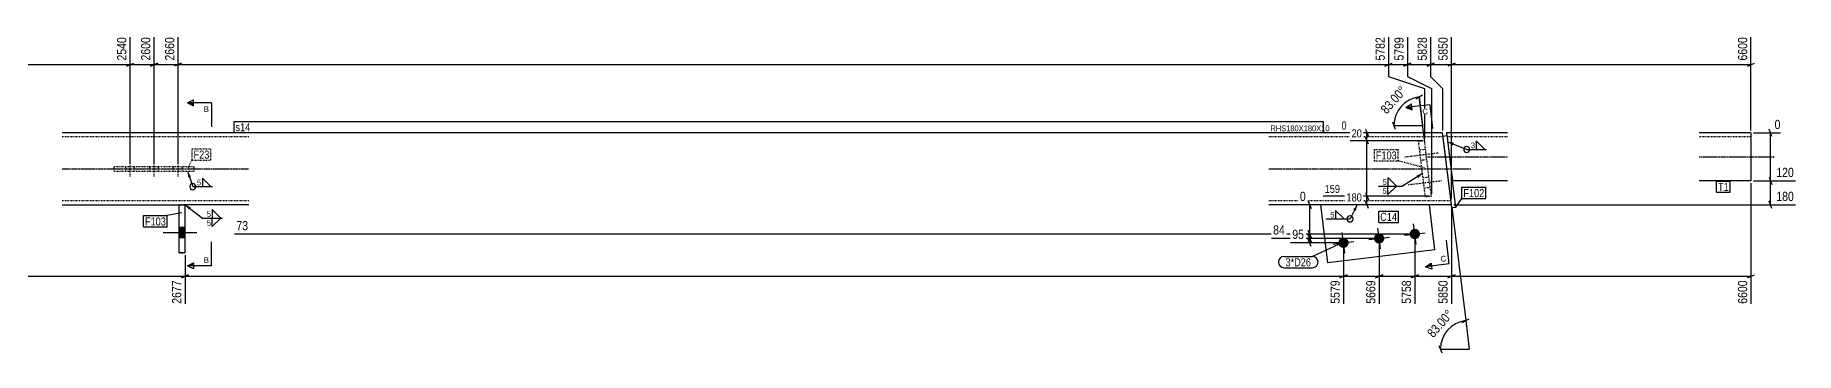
# Model space of a CAD drawing. Header units: millimetres. Extents: x 26 to 49553, y 9 to 1572.
# Drawn here: x 45143 to 49553, y 14 to 809 of the extents above; entities that cross this region are included whole.
import ezdxf

# ---------------------------------------------------------------- set-up
doc = ezdxf.new("R2010")
doc.units = ezdxf.units.MM
doc.linetypes.add('DXK_LINE_DOT2', pattern=[3.9198, 1.9599, -1.9599])
doc.linetypes.add('DXK_LINE_DOT3', pattern=[5.9187, 2.979, -0.9799, 0.9799, -0.9799])
for name, color, linetype in [('MÅLSÆTNING', 7, 'Continuous'), ('STÅL', 7, 'Continuous'), ('TEKST', 7, 'Continuous')]:
    doc.layers.add(name, color=color, linetype=linetype)
doc.styles.add('Arial', font='ARIAL.TTF', dxfattribs={"height": 0.2})
doc.styles.add('Arial Narrow', font='ARIALN.TTF', dxfattribs={"height": 0.2})

msp = doc.modelspace()

# ---------------------------------------------------------------- hatches: boundary and pattern name
at = {"layer": 'STÅL', "linetype": 'Continuous'}
for points in [[(45502.9, 327.7), (45502.9, 301.7), (45517.9, 301.7), (45517.9, 327.7)], [(45502.9, 327.7), (45502.9, 301.7), (45517.9, 301.7), (45517.9, 327.7)], [(48507.4, 313.5, -1), (48510.6, 287.7, -1)], [(48596.8, 324.5, -1), (48599.9, 298.7, -1)], [(48418.1, 302.6, -1), (48421.3, 276.8, -1)]]:
    msp.add_hatch(color=96, dxfattribs=at).paths.add_polyline_path(points)
at = {"layer": 'TEKST', "linetype": 'Continuous'}
for color, points in [(30, [(45538.9, 639.6), (45538.9, 632.1), (45523.9, 639.6)]), (3, [(48693.4, 533.3), (48680.9, 542.4), (48696.2, 540.3)]), (3, [(48602.9, 458), (48617.6, 462.8), (48606.8, 451.7)]), (3, [(45527.6, 372.7), (45517.9, 384.7), (45532.1, 378.6)]), (30, [(45538.9, 239.2), (45538.9, 231.7), (45523.9, 231.7)])]:
    msp.add_hatch(color=color, dxfattribs=at).paths.add_polyline_path(points)

# ---------------------------------------------------------------- linework, layer by layer
at = {"layer": 'MÅLSÆTNING', "color": 7, "linetype": 'Continuous'}
for p, q in [((45380.4, 490), (45380.4, 804.2)), ((45440.4, 490), (45440.4, 804.2)), ((45500.4, 490), (45500.4, 804.2)), ((45500.4, 490), (45500.4, 804.2)), ((48532.6, 804.2), (48532.6, 705.5)), ((48638, 804.2), (48638, 705.5)), ((48690.1, 398.8), (48690.1, 804.2)), ((48690.1, 398.8), (48690.1, 804.2)), ((49440.4, 570.7), (49440.4, 804.2)), ((45371.4, 731.9), (45389.4, 739.1)), ((45431.4, 731.9), (45449.4, 739.1)), ((45440.4, 735.5), (45500.4, 735.5)), ((45509.4, 739.1), (45491.4, 731.9)), ((45509.4, 739.1), (45491.4, 731.9)), ((45500.4, 735.5), (48532.6, 735.5)), ((48523.6, 731.9), (48541.6, 739.1)), ((48570.7, 731.9), (48588.7, 739.1)), ((48629, 731.9), (48647, 739.1)), ((48638, 735.5), (48690.1, 735.5)), ((48699.1, 739.1), (48681.1, 731.9)), ((48699.1, 739.1), (48681.1, 731.9)), ((48690.1, 735.5), (49440.4, 735.5)), ((49431.4, 731.9), (49449.4, 739.1)), ((48532.6, 705.5), (48622.6, 675.5)), ((48622.6, 675.5), (48622.6, 551.1)), ((48622.6, 675.5), (48622.6, 551.1)), ((48638, 705.5), (48668, 675.5)), ((48638, 705.5), (48668, 675.5)), ((48639.7, 675.5), (48639.7, 412.1)), ((48639.7, 675.5), (48639.7, 412.1)), ((48668, 675.5), (48668, 570.7)), ((48668, 675.5), (48668, 570.7)), ((48600.6, 650.1), (48617.6, 659.5)), ((48623.2, 539.8), (48609.1, 654.8)), ((48609.1, 654.8), (48617.9, 583.3)), ((48474.8, 573.7), (48482, 555.7)), ((48542.3, 592.3), (48549.5, 574.3)), ((48545.9, 583.3), (48617.9, 583.3)), ((49492.9, 555.7), (49485.7, 573.7)), ((48527.8, 564.7), (48414.6, 564.7)), ((48616.6, 545.1), (48436.1, 545.1)), ((48616.6, 545.1), (48436.1, 545.1)), ((48482, 536.1), (48474.8, 554.1)), ((48482, 536.1), (48474.8, 554.1)), ((48478.4, 545.1), (48478.4, 564.7)), ((48478.4, 406.1), (48478.4, 545.1)), ((49446.4, 564.7), (49514.2, 564.7)), ((49489.3, 444.7), (49489.3, 564.7)), ((49446.4, 444.7), (49552.2, 444.7)), ((49446.4, 444.7), (49552.2, 444.7)), ((49485.7, 453.7), (49492.9, 435.7)), ((49485.7, 453.7), (49492.9, 435.7)), ((49489.3, 384.7), (49489.3, 444.7)), ((48633.7, 406.1), (48368.7, 406.1)), ((48633.7, 406.1), (48368.7, 406.1)), ((48474.8, 415.1), (48482, 397.1)), ((48474.8, 415.1), (48482, 397.1)), ((48478.4, 384.7), (48478.4, 406.1)), ((49440.4, 438.7), (49440.4, 137)), ((48355.2, 384.7), (48310.4, 384.7)), ((48331.6, 393.7), (48338.8, 375.7)), ((48335.2, 311.6), (48335.2, 384.7)), ((48527.8, 384.7), (48423.3, 384.7)), ((48482, 375.7), (48474.8, 393.7)), ((48690.9, 378.7), (48725.7, 94.9)), ((48696.1, 384.7), (49552.2, 384.7)), ((49492.9, 375.7), (49485.7, 393.7)), ((48592.3, 311.6), (45642.2, 311.6)), ((48592.3, 311.6), (45642.2, 311.6)), ((48338.8, 302.6), (48331.6, 320.6)), ((48331.6, 320.6), (48338.8, 302.6)), ((48338.8, 291.6), (48331.6, 309.6)), ((48331.6, 309.6), (48338.8, 291.6)), ((48335.2, 300.6), (48335.2, 311.6)), ((48503, 300.6), (48239.1, 300.6)), ((48503, 300.6), (48239.1, 300.6)), ((48413.7, 289.7), (48287.1, 289.7)), ((48338.8, 280.7), (48331.6, 298.7)), ((48335.2, 289.7), (48335.2, 300.6)), ((48419.7, 283.7), (48419.7, 137)), ((48509, 294.6), (48509, 137)), ((45517.9, 258.7), (45517.9, 137)), ((45517.9, 258.7), (45517.9, 137)), ((44690.4, 205.7), (45517.9, 205.7)), ((45526.9, 209.3), (45508.9, 202.1)), ((45508.9, 202.1), (45526.9, 209.3)), ((45517.9, 205.7), (48419.7, 205.7)), ((48410.7, 202.1), (48428.7, 209.3)), ((48500, 202.1), (48518, 209.3)), ((48607.3, 209.3), (48589.3, 202.1)), ((48589.3, 202.1), (48607.3, 209.3)), ((48598.3, 205.7), (48690.1, 205.7)), ((48699.1, 209.3), (48681.1, 202.1)), ((48681.1, 202.1), (48699.1, 209.3)), ((48690.1, 205.7), (49440.4, 205.7)), ((49431.4, 202.1), (49449.4, 209.3)), ((48717.2, 90.2), (48734.2, 99.5)), ((48725.7, 94.9), (48734.5, 23.4)), ((48658.9, 32.4), (48666.1, 14.4)), ((48662.5, 23.4), (48734.5, 23.4))]:
    msp.add_line(p, q, dxfattribs=at)
for centre in [(48617.9, 583.3), (48734.5, 23.4)]:
    msp.add_arc(centre, 72, 97, 180, dxfattribs=at)
at = {"layer": 'STÅL', "color": 2, "linetype": 'Continuous'}
for p, q in [((45677.9, 564.7), (45210.4, 564.7)), ((48668, 564.7), (48232.7, 564.7)), ((48689.3, 391.9), (48668, 564.7)), ((48669, 556.7), (48678.9, 558)), ((48830.9, 564.7), (48678.1, 564.7)), ((48678.1, 564.7), (48692.9, 444.7)), ((49440.4, 564.7), (49310.4, 564.7)), ((49440.4, 564.7), (49440.4, 444.7)), ((48830.9, 444.7), (48692.9, 444.7)), ((48700.9, 379), (48692.9, 444.7)), ((49440.4, 444.7), (49310.4, 444.7)), ((45210.4, 384.7), (45502.9, 384.7)), ((45502.9, 264.7), (45502.9, 384.7)), ((45502.9, 384.7), (45517.9, 384.7)), ((45517.9, 264.7), (45517.9, 384.7)), ((45677.9, 384.7), (45517.9, 384.7)), ((48690.1, 384.7), (48232.7, 384.7)), ((48380.5, 239.5), (48362.7, 384.7)), ((48648.5, 272.4), (48634.7, 384.7)), ((48691, 377.7), (48689.3, 391.9)), ((48691, 377.7), (48700.9, 379)), ((45517.9, 264.7), (45502.9, 264.7)), ((48648.5, 272.4), (48380.5, 239.5))]:
    msp.add_line(p, q, dxfattribs=at)
at = {"layer": 'STÅL', "color": 7, "linetype": 'DXK_LINE_DOT2'}
for p, q in [((45677.9, 554.7), (45210.4, 554.7)), ((48669.3, 554.7), (48232.7, 554.7)), ((48622.6, 545.1), (48607.7, 543.2)), ((48624.8, 404.3), (48607.7, 543.2)), ((48639.7, 406.1), (48622.6, 545.1)), ((48689.3, 391.9), (48669, 556.7)), ((48678.9, 558), (48692.9, 444.7)), ((48830.9, 554.7), (48679.3, 554.7)), ((49440.4, 554.7), (49310.4, 554.7)), ((45340.4, 468.7), (45340.4, 480.7)), ((45340.4, 480.7), (45540.4, 480.7)), ((45340.4, 468.7), (45540.4, 468.7)), ((45540.4, 468.7), (45540.4, 480.7)), ((48639.7, 406.1), (48624.8, 404.3)), ((45677.9, 394.7), (45210.4, 394.7)), ((45517.9, 384.7), (45502.9, 384.7)), ((48688.9, 394.7), (48232.7, 394.7)), ((48634.7, 384.7), (48362.7, 384.7)), ((48689.9, 386.6), (48689.3, 391.9)), ((48690.1, 384.7), (48689.9, 386.6)), ((45502.9, 264.7), (45517.9, 264.7))]:
    msp.add_line(p, q, dxfattribs=at)
at = {"layer": 'STÅL', "color": 96, "linetype": 'DXK_LINE_DOT2'}
for p, q in [((45380.4, 455.7), (45380.4, 528.7)), ((45440.4, 455.7), (45440.4, 528.7)), ((45500.4, 455.7), (45500.4, 528.7)), ((48656.6, 514), (48572.3, 503.6)), ((48625.3, 523.2), (48610.4, 521.4)), ((48628.4, 497.4), (48613.6, 495.6)), ((45369.4, 468.7), (45369.4, 480.7)), ((45391.4, 468.7), (45391.4, 480.7)), ((45429.4, 468.7), (45429.4, 480.7)), ((45451.4, 468.7), (45451.4, 480.7)), ((45489.4, 468.7), (45489.4, 480.7)), ((45511.4, 468.7), (45511.4, 480.7)), ((48665.2, 444.5), (48580.8, 434.1)), ((48633.8, 453.8), (48618.9, 451.9)), ((48637, 427.9), (48622.1, 426.1))]:
    msp.add_line(p, q, dxfattribs=at)
at = {"layer": 'STÅL', "color": 7, "linetype": 'DXK_LINE_DOT3'}
for p, q in [((48625.5, 504.7), (48830.9, 504.7)), ((49310.4, 504.7), (49500.4, 504.7)), ((45210.4, 474.7), (45677.9, 474.7)), ((48232.7, 474.7), (48739.1, 474.7))]:
    msp.add_line(p, q, dxfattribs=at)
at = {"layer": 'STÅL', "color": 96, "linetype": 'Continuous'}
for p, q in [((45547.9, 314.7), (45462.9, 314.7)), ((45547.9, 314.7), (45462.9, 314.7)), ((45517.9, 327.7), (45502.9, 327.7)), ((45517.9, 327.7), (45502.9, 327.7)), ((48422.9, 263.9), (48416.5, 315.5)), ((48512.2, 274.8), (48505.9, 326.4)), ((48572.5, 308.4), (48624.2, 314.8)), ((48601.5, 285.8), (48595.2, 337.4)), ((45517.9, 301.7), (45502.9, 301.7)), ((45517.9, 301.7), (45502.9, 301.7)), ((48393.9, 286.5), (48445.5, 292.8)), ((48483.2, 297.5), (48534.8, 303.8))]:
    msp.add_line(p, q, dxfattribs=at)
at = {"layer": 'TEKST', "color": 30, "linetype": 'Continuous'}
for p, q in [((45523.9, 639.6), (45538.9, 647.1)), ((45523.9, 639.6), (45538.9, 632.1)), ((45538.9, 632.1), (45538.9, 647.1)), ((45523.9, 231.7), (45538.9, 239.2)), ((45538.9, 224.2), (45523.9, 231.7)), ((45538.9, 239.2), (45538.9, 224.2)), ((48625.1, 229.5), (48639, 238.8))]:
    msp.add_line(p, q, dxfattribs=at)
at = {"layer": 'TEKST', "color": 3, "linetype": 'Continuous'}
msp.add_line((48617.6, 462.8), (48567.4, 431.6), dxfattribs=at)
for start, end in [(90, 270), (270, 90)]:
    msp.add_arc((48436.2, 349.3), 7.5, start, end, dxfattribs=at)

# ---------------------------------------------------------------- wipeouts: each hides what was drawn before it
at = {"color": 0, "linetype": 'Continuous'}
for points in [[(45577.9, 617.1), (45577.9, 632.1), (45564.6, 632.1), (45564.6, 617.1)], [(45577.9, 239.2), (45577.9, 254.2), (45564.6, 254.2), (45564.6, 239.2)]]:
    msp.add_wipeout(points, dxfattribs=at).dxf.layer = 'TEKST'
at = {"color": 0}
for points in [[(48528.1, 433.4), (48528.1, 450.8), (48516.5, 450.8), (48516.5, 433.4)], [(48338.3, 230.8), (48338.3, 251.8), (48274.3, 251.8), (48274.3, 230.8)]]:
    msp.add_wipeout(points, dxfattribs=at).dxf.layer = 'TEKST'

# ---------------------------------------------------------------- next in the draw order: linework, layer by layer
at = {"layer": 'TEKST', "color": 7, "linetype": 'Continuous'}
for p, q in [((45583.9, 639.6), (45523.9, 639.6)), ((45583.9, 639.6), (45583.9, 579.6)), ((45583.9, 231.7), (45583.9, 291.7)), ((45583.9, 231.7), (45523.9, 231.7))]:
    msp.add_line(p, q, dxfattribs=at)
at = {"layer": 'TEKST', "color": 3, "linetype": 'Continuous'}
for p, q in [((48552.6, 431.6), (48531.1, 453)), ((48531.1, 453), (48531.1, 431.6)), ((48531.1, 431.6), (48552.6, 431.6))]:
    msp.add_line(p, q, dxfattribs=at)

# ---------------------------------------------------------------- next in the draw order: texts
at = {"layer": 'TEKST', "color": 3, "linetype": 'Continuous', "style": 'Arial'}
for p in [(45564.6, 617.1), (45564.6, 239.2)]:
    msp.add_text('B', height=14.3, dxfattribs=at).set_placement(p)

# ---------------------------------------------------------------- next in the draw order: wipeouts: each hides what was drawn before it
at = {"color": 0, "linetype": 'Continuous'}
for points, layer in [([(45495.6, 809), (45462, 809), (45462, 740.9), (45495.6, 740.9)], 'MÅLSÆTNING'), ([(48527.8, 809), (48494.2, 809), (48494.2, 740.9), (48527.8, 740.9)], 'MÅLSÆTNING'), ([(48685.3, 809), (48651.7, 809), (48651.7, 740.9), (48685.3, 740.9)], 'MÅLSÆTNING'), ([(49435.6, 809), (49402, 809), (49402, 740.9), (49435.6, 740.9)], 'MÅLSÆTNING'), ([(48431.6, 568.9), (48431.6, 598.3), (48410.4, 598.3), (48410.4, 568.9)], 'MÅLSÆTNING'), ([(49519, 569.5), (49519, 603.1), (49494.7, 603.1), (49494.7, 569.5)], 'MÅLSÆTNING'), ([(49552.6, 449.5), (49552.6, 483.1), (49499.1, 483.1), (49499.1, 449.5)], 'MÅLSÆTNING'), ([(48329.8, 389.5), (48329.8, 423.1), (48305.6, 423.1), (48305.6, 389.5)], 'MÅLSÆTNING'), ([(48415.1, 410.3), (48415.1, 439.7), (48368.4, 439.7), (48368.4, 410.3)], 'MÅLSÆTNING'), ([(49552.6, 389.5), (49552.6, 423.1), (49499.1, 423.1), (49499.1, 389.5)], 'MÅLSÆTNING'), ([(45680.7, 316.4), (45680.7, 350), (45641.8, 350), (45641.8, 316.4)], 'MÅLSÆTNING'), ([(48277.5, 305.4), (48277.5, 339), (48238.6, 339), (48238.6, 305.4)], 'MÅLSÆTNING'), ([(45513.1, 200.3), (45479.5, 200.3), (45479.5, 132.2), (45513.1, 132.2)], 'MÅLSÆTNING'), ([(48414.9, 200.3), (48381.3, 200.3), (48381.3, 132.2), (48414.9, 132.2)], 'MÅLSÆTNING'), ([(49435.6, 200.3), (49402, 200.3), (49402, 132.2), (49435.6, 132.2)], 'MÅLSÆTNING'), ([(48632.5, 612.1), (48630.7, 626.9), (48616.3, 625.2), (48618.2, 610.3)], 'TEKST')]:
    msp.add_wipeout(points, dxfattribs=at).dxf.layer = layer
at = {"color": 0}
for points, layer in [([(48586.7, 669.9), (48561.5, 692.1), (48503.1, 626), (48528.2, 603.8)], 'MÅLSÆTNING'), ([(48703.3, 109.9), (48678.1, 132.2), (48619.7, 66.1), (48644.8, 43.8)], 'MÅLSÆTNING'), ([(45681.4, 568.9), (45681.4, 589.9), (45644.3, 589.9), (45644.3, 568.9)], 'TEKST'), ([(48366.2, 568.9), (48366.2, 583.9), (48236.5, 583.9), (48236.5, 568.9)], 'TEKST'), ([(48749.2, 525), (48749.2, 542.4), (48737.6, 542.4), (48737.6, 525)], 'TEKST'), ([(45579, 500.3), (45579, 521.3), (45539.3, 521.3), (45539.3, 500.3)], 'TEKST'), ([(48553.2, 498.3), (48553.2, 519.3), (48500.7, 519.3), (48500.7, 498.3)], 'TEKST'), ([(45558.2, 432.1), (45558.2, 449.5), (45546.6, 449.5), (45546.6, 432.1)], 'TEKST'), ([(48772.5, 404), (48772.5, 425), (48720, 425), (48720, 404)], 'TEKST'), ([(49384.8, 419.5), (49384.8, 440.5), (49358, 440.5), (49358, 419.5)], 'TEKST'), ([(45470, 333), (45470, 354), (45417.5, 354), (45417.5, 333)], 'TEKST'), ([(45582.8, 353.2), (45582.8, 370.6), (45571.3, 370.6), (45571.3, 353.2)], 'TEKST'), ([(48396.9, 351.1), (48396.9, 368.5), (48385.4, 368.5), (48385.4, 351.1)], 'TEKST'), ([(48553.9, 344.4), (48553.9, 365.4), (48511.7, 365.4), (48511.7, 344.4)], 'TEKST'), ([(48338.3, 230.8), (48338.3, 251.8), (48274.3, 251.8), (48274.3, 230.8)], 'TEKST')]:
    msp.add_wipeout(points, dxfattribs=at).dxf.layer = layer

# ---------------------------------------------------------------- next in the draw order: hatches: boundary and pattern name
at = {"layer": 'TEKST', "linetype": 'Continuous'}
for color, points in [(30, [(48591.1, 629.6), (48592, 622.2), (48576.2, 627.8)]), (3, [(45525.6, 453.3), (45524.3, 468.7), (45532.7, 455.7)])]:
    msp.add_hatch(color=color, dxfattribs=at).paths.add_polyline_path(points)

# ---------------------------------------------------------------- next in the draw order: linework, layer by layer
at = {"layer": 'MÅLSÆTNING', "color": 7, "linetype": 'Continuous'}
for p, q in [((45440.4, 490), (45440.4, 804.2)), ((48532.6, 804.2), (48532.6, 705.5)), ((48579.7, 804.2), (48579.7, 705.5)), ((48638, 804.2), (48638, 705.5)), ((45380.4, 735.5), (45440.4, 735.5)), ((45449.4, 739.1), (45431.4, 731.9)), ((48523.6, 731.9), (48541.6, 739.1)), ((48579.7, 735.5), (48638, 735.5)), ((48647, 739.1), (48629, 731.9)), ((48532.6, 705.5), (48622.6, 675.5)), ((48579.7, 705.5), (48639.7, 675.5)), ((48579.7, 705.5), (48639.7, 675.5)), ((48690.1, 378.7), (48690.1, 137)), ((48690.1, 378.7), (48690.1, 137)), ((48419.7, 283.7), (48419.7, 137)), ((48598.3, 305.6), (48598.3, 137)), ((48598.3, 305.6), (48598.3, 137)), ((48428.7, 209.3), (48410.7, 202.1)), ((48419.7, 205.7), (48509, 205.7))]:
    msp.add_line(p, q, dxfattribs=at)
at = {"layer": 'TEKST', "color": 30, "linetype": 'Continuous'}
for p, q in [((48576.2, 627.8), (48590.1, 637.1)), ((48576.2, 627.8), (48592, 622.2)), ((48592, 622.2), (48590.1, 637.1))]:
    msp.add_line(p, q, dxfattribs=at)
at = {"layer": 'TEKST', "color": 7, "linetype": 'Continuous'}
for p, q in [((48635.7, 635.1), (48576.2, 627.8)), ((48635.7, 635.1), (48643, 575.6)), ((48270.7, 255.4), (48341.9, 255.4)), ((48270.7, 227.2), (48341.9, 227.2))]:
    msp.add_line(p, q, dxfattribs=at)
at = {"layer": 'TEKST', "color": 3, "linetype": 'Continuous'}
for p, q in [((48680.9, 542.4), (48728.3, 523.2)), ((48773.7, 523.2), (48752.3, 544.6)), ((48752.3, 544.6), (48752.3, 523.2)), ((48728.3, 523.2), (48778, 523.2)), ((48752.3, 523.2), (48773.7, 523.2)), ((45524.3, 468.7), (45537.3, 430.3)), ((45582.7, 430.3), (45561.3, 451.7)), ((45561.3, 451.7), (45561.3, 430.3)), ((45537.3, 430.3), (45587, 430.3)), ((45561.3, 430.3), (45582.7, 430.3)), ((45607.4, 351.4), (45585.9, 372.9)), ((45585.9, 372.9), (45585.9, 351.4)), ((48400, 370.7), (48400, 349.3)), ((45585.9, 351.4), (45607.4, 351.4)), ((48376.1, 349.3), (48436.2, 349.3)), ((48400, 349.3), (48421.4, 349.3))]:
    msp.add_line(p, q, dxfattribs=at)
for centre, start, end in [((48728.3, 523.2), 90, 270), ((48728.3, 523.2), 270, 90), ((45537.3, 430.3), 90, 270), ((45537.3, 430.3), 270, 90)]:
    msp.add_arc(centre, 7.5, start, end, dxfattribs=at)
at = {"layer": 'TEKST', "color": 7, "linetype": 'Continuous'}
for centre, start, end in [((48270.7, 241.3), 90, 270), ((48341.9, 241.3), 270, 90)]:
    msp.add_arc(centre, 14.1, start, end, dxfattribs=at)

# ---------------------------------------------------------------- next in the draw order: texts
at = {"layer": 'MÅLSÆTNING', "color": 3, "linetype": 'Continuous', "style": 'Arial Narrow'}
for s, p in [('2660', (45490.8, 745.7)), ('5782', (48523, 745.7)), ('5850', (48680.5, 745.7)), ('6600', (49430.8, 745.7)), ('2677', (45508.3, 137)), ('5579', (48410.1, 137)), ('6600', (49430.8, 137))]:
    msp.add_text(s, height=22.91, rotation=90.0002, dxfattribs=at).set_placement(p)
at = {"layer": 'MÅLSÆTNING', "color": 3, "style": 'Arial Narrow'}
for p in [(48527.8, 610.5), (48644.4, 50.6)]:
    msp.add_text('83.00°', height=22.91, rotation=48.5009, dxfattribs=at).set_placement(p)
at = {"layer": 'MÅLSÆTNING', "color": 3, "linetype": 'Continuous', "style": 'Arial Narrow'}
for s, height, p in [('0', 20, (48414.6, 573.1)), ('0', 22.9, (49499.5, 574.3)), ('120', 22.91, (49503.9, 454.3)), ('0', 22.9, (48310.4, 394.3)), ('180', 22.91, (49503.9, 394.3)), ('73', 22.91, (45646.6, 321.2))]:
    msp.add_text(s, height=height, dxfattribs=at).set_placement(p)
at = {"layer": 'TEKST', "color": 3, "linetype": 'Continuous', "style": 'Arial'}
msp.add_text('C', height=14.3, rotation=7.0015, dxfattribs=at).set_placement((48618.2, 610.3))
at = {"layer": 'TEKST', "color": 3, "style": 'Arial Narrow'}
for s, height, p in [('3', 14.3, (48738.8, 526.2)), ('5', 14.3, (45547.8, 433.3)), ('5', 14.3, (48386.6, 352.3)), ('3*D26', 20.04, (48274.3, 230.8))]:
    msp.add_text(s, height=height, dxfattribs=at).set_placement(p)

# ---------------------------------------------------------------- next in the draw order: wipeouts: each hides what was drawn before it
at = {"color": 0, "linetype": 'Continuous'}
for points, layer in [([(48469.7, 388.9), (48469.7, 418.3), (48423, 418.3), (48423, 388.9)], 'MÅLSÆTNING'), ([(48325.5, 294.5), (48325.5, 328.1), (48286.6, 328.1), (48286.6, 294.5)], 'MÅLSÆTNING'), ([(48528.1, 410.9), (48528.1, 428.3), (48516.5, 428.3), (48516.5, 410.9)], 'TEKST')]:
    msp.add_wipeout(points, dxfattribs=at).dxf.layer = layer
at = {"color": 0}
for points in [[(45681.4, 568.9), (45681.4, 589.9), (45644.3, 589.9), (45644.3, 568.9)], [(48366.2, 568.9), (48366.2, 583.9), (48236.5, 583.9), (48236.5, 568.9)], [(45579, 500.3), (45579, 521.3), (45539.3, 521.3), (45539.3, 500.3)], [(48553.2, 498.3), (48553.2, 519.3), (48500.7, 519.3), (48500.7, 498.3)], [(48772.5, 404), (48772.5, 425), (48720, 425), (48720, 404)], [(49384.8, 419.5), (49384.8, 440.5), (49358, 440.5), (49358, 419.5)], [(45470, 333), (45470, 354), (45417.5, 354), (45417.5, 333)], [(48553.9, 344.4), (48553.9, 365.4), (48511.7, 365.4), (48511.7, 344.4)]]:
    msp.add_wipeout(points, dxfattribs=at).dxf.layer = 'TEKST'

# ---------------------------------------------------------------- next in the draw order: hatches: boundary and pattern name
at = {"layer": 'TEKST', "linetype": 'Continuous'}
msp.add_hatch(color=3, dxfattribs=at).paths.add_polyline_path([(48444, 373), (48454.1, 384.7), (48450.7, 369.6)])

# ---------------------------------------------------------------- next in the draw order: linework, layer by layer
at = {"layer": 'TEKST', "color": 7, "linetype": 'Continuous'}
for p, q in [((45640.7, 593.5), (48369.8, 593.5)), ((45640.7, 565.3), (45640.7, 593.5)), ((48369.8, 565.3), (48369.8, 593.5)), ((45640.7, 565.3), (48369.8, 565.3)), ((49354.4, 444.1), (49388.4, 444.1)), ((49354.4, 415.9), (49354.4, 444.1)), ((49388.4, 415.9), (49388.4, 444.1)), ((48700.9, 379), (48716.4, 400.4)), ((48716.4, 428.6), (48776.1, 428.6)), ((48716.4, 400.4), (48716.4, 428.6)), ((48716.4, 400.4), (48776.1, 400.4)), ((48776.1, 400.4), (48776.1, 428.6)), ((49354.4, 415.9), (49388.4, 415.9)), ((45413.9, 357.6), (45473.6, 357.6)), ((45413.9, 329.4), (45413.9, 357.6)), ((45509.9, 364.3), (45473.6, 357.6)), ((45473.6, 329.4), (45473.6, 357.6)), ((48508.1, 369), (48557.5, 369)), ((48508.1, 340.8), (48508.1, 369)), ((48557.5, 340.8), (48557.5, 369)), ((45413.9, 329.4), (45473.6, 329.4)), ((48508.1, 340.8), (48557.5, 340.8)), ((48417.7, 290.4), (48341.9, 255.4))]:
    msp.add_line(p, q, dxfattribs=at)
at = {"layer": 'TEKST', "color": 7, "linetype": 'DXK_LINE_DOT2'}
for p, q in [((45525.4, 477.1), (45535.7, 496.7)), ((45535.7, 524.9), (45582.6, 524.9)), ((45535.7, 496.7), (45535.7, 524.9)), ((45535.7, 496.7), (45582.6, 496.7)), ((45582.6, 496.7), (45582.6, 524.9)), ((48497.1, 522.9), (48556.8, 522.9)), ((48497.1, 494.7), (48497.1, 522.9)), ((48497.1, 494.7), (48556.8, 494.7)), ((48556.8, 494.7), (48556.8, 522.9)), ((48622.4, 477.2), (48556.8, 494.7))]:
    msp.add_line(p, q, dxfattribs=at)
at = {"layer": 'TEKST', "color": 3, "linetype": 'Continuous'}
for p, q in [((48507.2, 431.6), (48567.4, 431.6)), ((48531.1, 431.6), (48552.6, 431.6)), ((48552.6, 431.6), (48531.1, 410.2)), ((48531.1, 410.2), (48531.1, 431.6)), ((48421.4, 349.3), (48400, 370.7)), ((48454.1, 384.7), (48436.2, 349.3))]:
    msp.add_line(p, q, dxfattribs=at)

# ---------------------------------------------------------------- next in the draw order: texts
at = {"layer": 'MÅLSÆTNING', "color": 3, "linetype": 'Continuous', "style": 'Arial Narrow'}
for s, height, p in [('159', 20.04, (48372.6, 414.5)), ('180', 20.04, (48427.2, 393.1)), ('84', 22.91, (48243.4, 310.2)), ('95', 22.91, (48291.4, 299.3))]:
    msp.add_text(s, height=height, dxfattribs=at).set_placement(p)
at = {"layer": 'TEKST', "color": 3, "style": 'Arial Narrow'}
for s, height, p in [('s14', 20.04, (45644.3, 568.9)), ('RHS180X180X10', 14.316, (48236.5, 568.9)), ('F23', 20.04, (45539.3, 500.3)), ('F103', 20.04, (48500.7, 498.3)), ('5', 14.3, (48517.7, 434.6)), ('F102', 20.04, (48720, 404)), ('T1', 20.04, (49358, 419.5)), ('F103', 20.04, (45417.5, 333)), ('C14', 20.04, (48511.7, 344.4))]:
    msp.add_text(s, height=height, dxfattribs=at).set_placement(p)
at = {"layer": 'TEKST', "color": 3, "linetype": 'Continuous', "style": 'Arial Narrow'}
msp.add_text('5', height=14.3, dxfattribs=at).set_placement((48517.7, 412.1))

# ---------------------------------------------------------------- next in the draw order: wipeouts: each hides what was drawn before it
at = {"color": 0, "linetype": 'Continuous'}
for points, layer in [([(45435.6, 809), (45402, 809), (45402, 740.9), (45435.6, 740.9)], 'MÅLSÆTNING'), ([(48633.2, 809), (48599.6, 809), (48599.6, 740.9), (48633.2, 740.9)], 'MÅLSÆTNING'), ([(48469.7, 549.3), (48469.7, 578.7), (48435.8, 578.7), (48435.8, 549.3)], 'MÅLSÆTNING'), ([(48504.2, 200.3), (48470.6, 200.3), (48470.6, 132.2), (48504.2, 132.2)], 'MÅLSÆTNING'), ([(48685.3, 200.3), (48651.7, 200.3), (48651.7, 132.2), (48685.3, 132.2)], 'MÅLSÆTNING'), ([(45582.8, 330.7), (45582.8, 348.1), (45571.3, 348.1), (45571.3, 330.7)], 'TEKST'), ([(48677.8, 243.5), (48675.9, 258.4), (48661.6, 256.7), (48663.4, 241.8)], 'TEKST')]:
    msp.add_wipeout(points, dxfattribs=at).dxf.layer = layer

# ---------------------------------------------------------------- next in the draw order: hatches: boundary and pattern name
at = {"layer": 'TEKST', "linetype": 'Continuous'}
msp.add_hatch(color=30, dxfattribs=at).paths.add_polyline_path([(48639, 238.8), (48640, 231.3), (48625.1, 229.5)])

# ---------------------------------------------------------------- next in the draw order: linework, layer by layer
at = {"layer": 'MÅLSÆTNING', "color": 7, "linetype": 'Continuous'}
for p, q in [((45380.4, 490), (45380.4, 804.2)), ((48579.7, 804.2), (48579.7, 705.5)), ((44765.4, 735.5), (45380.4, 735.5)), ((45371.4, 731.9), (45389.4, 739.1)), ((48532.6, 735.5), (48579.7, 735.5)), ((48588.7, 739.1), (48570.7, 731.9)), ((48509, 294.6), (48509, 137)), ((48518, 209.3), (48500, 202.1)), ((48509, 205.7), (48598.3, 205.7))]:
    msp.add_line(p, q, dxfattribs=at)
at = {"layer": 'TEKST', "color": 3, "linetype": 'Continuous'}
for p, q in [((45517.9, 384.7), (45562, 351.4)), ((45562, 351.4), (45611.6, 351.4)), ((45585.9, 351.4), (45607.4, 351.4)), ((45607.4, 351.4), (45585.9, 330)), ((45585.9, 330), (45585.9, 351.4))]:
    msp.add_line(p, q, dxfattribs=at)
at = {"layer": 'TEKST', "color": 7, "linetype": 'Continuous'}
for q in [(48677.3, 296.4), (48625.1, 229.5)]:
    msp.add_line((48684.6, 236.8), q, dxfattribs=at)
at = {"layer": 'TEKST', "color": 30, "linetype": 'Continuous'}
for p, q in [((48640.9, 223.9), (48625.1, 229.5)), ((48639, 238.8), (48640.9, 223.9))]:
    msp.add_line(p, q, dxfattribs=at)

# ---------------------------------------------------------------- next in the draw order: texts
at = {"layer": 'MÅLSÆTNING', "color": 3, "linetype": 'Continuous', "style": 'Arial Narrow'}
for s, p in [('2600', (45430.8, 745.7)), ('5828', (48628.4, 745.7)), ('5669', (48499.4, 137)), ('5850', (48680.5, 137))]:
    msp.add_text(s, height=22.91, rotation=90.0002, dxfattribs=at).set_placement(p)
msp.add_text('20', height=20.04, dxfattribs=at).set_placement((48440, 553.5))
at = {"layer": 'TEKST', "color": 3, "style": 'Arial Narrow'}
msp.add_text('5', height=14.3, dxfattribs=at).set_placement((45572.5, 354.4))
at = {"layer": 'TEKST', "color": 3, "linetype": 'Continuous', "style": 'Arial Narrow'}
msp.add_text('5', height=14.3, dxfattribs=at).set_placement((45572.5, 331.9))
at = {"layer": 'TEKST', "color": 3, "linetype": 'Continuous', "style": 'Arial'}
msp.add_text('C', height=14.3, rotation=7.0015, dxfattribs=at).set_placement((48663.4, 241.8))

# ---------------------------------------------------------------- next in the draw order: wipeouts: each hides what was drawn before it
at = {"color": 0, "linetype": 'Continuous'}
for points in [[(45375.6, 809), (45342, 809), (45342, 740.9), (45375.6, 740.9)], [(48574.9, 809), (48541.3, 809), (48541.3, 740.9), (48574.9, 740.9)], [(48593.5, 200.3), (48559.9, 200.3), (48559.9, 132.2), (48593.5, 132.2)]]:
    msp.add_wipeout(points, dxfattribs=at).dxf.layer = 'MÅLSÆTNING'

# ---------------------------------------------------------------- next in the draw order: texts
at = {"layer": 'MÅLSÆTNING', "color": 3, "linetype": 'Continuous', "style": 'Arial Narrow'}
for s, p in [('2540', (45370.8, 745.7)), ('5799', (48570.1, 745.7)), ('5758', (48588.7, 137))]:
    msp.add_text(s, height=22.91, rotation=90.0002, dxfattribs=at).set_placement(p)

doc.saveas('drawing.dxf')
